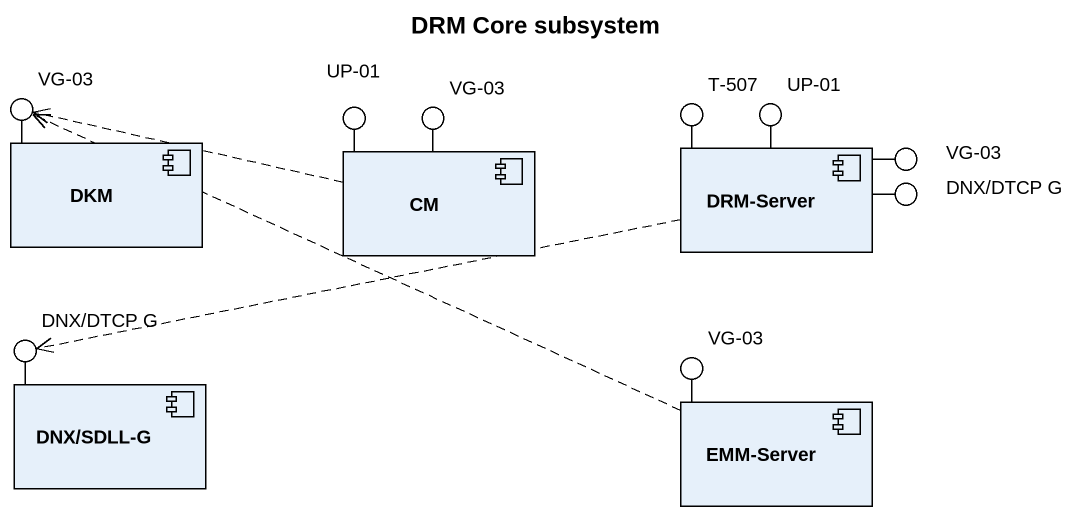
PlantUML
@startuml
title DRM Core subsystem
() "VG-03" as VG_03
() "UP-01" as UP_01
() "VG-03" as VG_03_2
() "T-507" as T_507
() "UP-01" as UP_01_2
component DKM
component CM
component "DRM-Server" as DRM_Server
() "DNX/DTCP G" as DNX_DTCP_G
() "VG-03" as VG_03_3
() "DNX/DTCP G" as DNX_DTCP_G_2
() "VG-03" as VG_03_4
component "DNX/SDLL-G" as DNX_SDLL_G
component "EMM-Server" as EMM_Server
DKM -up- VG_03
CM -up- UP_01
CM -up- VG_03_2
DRM_Server -up- T_507
DRM_Server -up- UP_01_2
DRM_Server -right- DNX_DTCP_G
DRM_Server -right- VG_03_3
DNX_SDLL_G -up- DNX_DTCP_G_2
EMM_Server -up- VG_03_4
CM .left.> VG_03
DRM_Server .left.> DNX_DTCP_G_2
EMM_Server .left.> VG_03
@enduml
